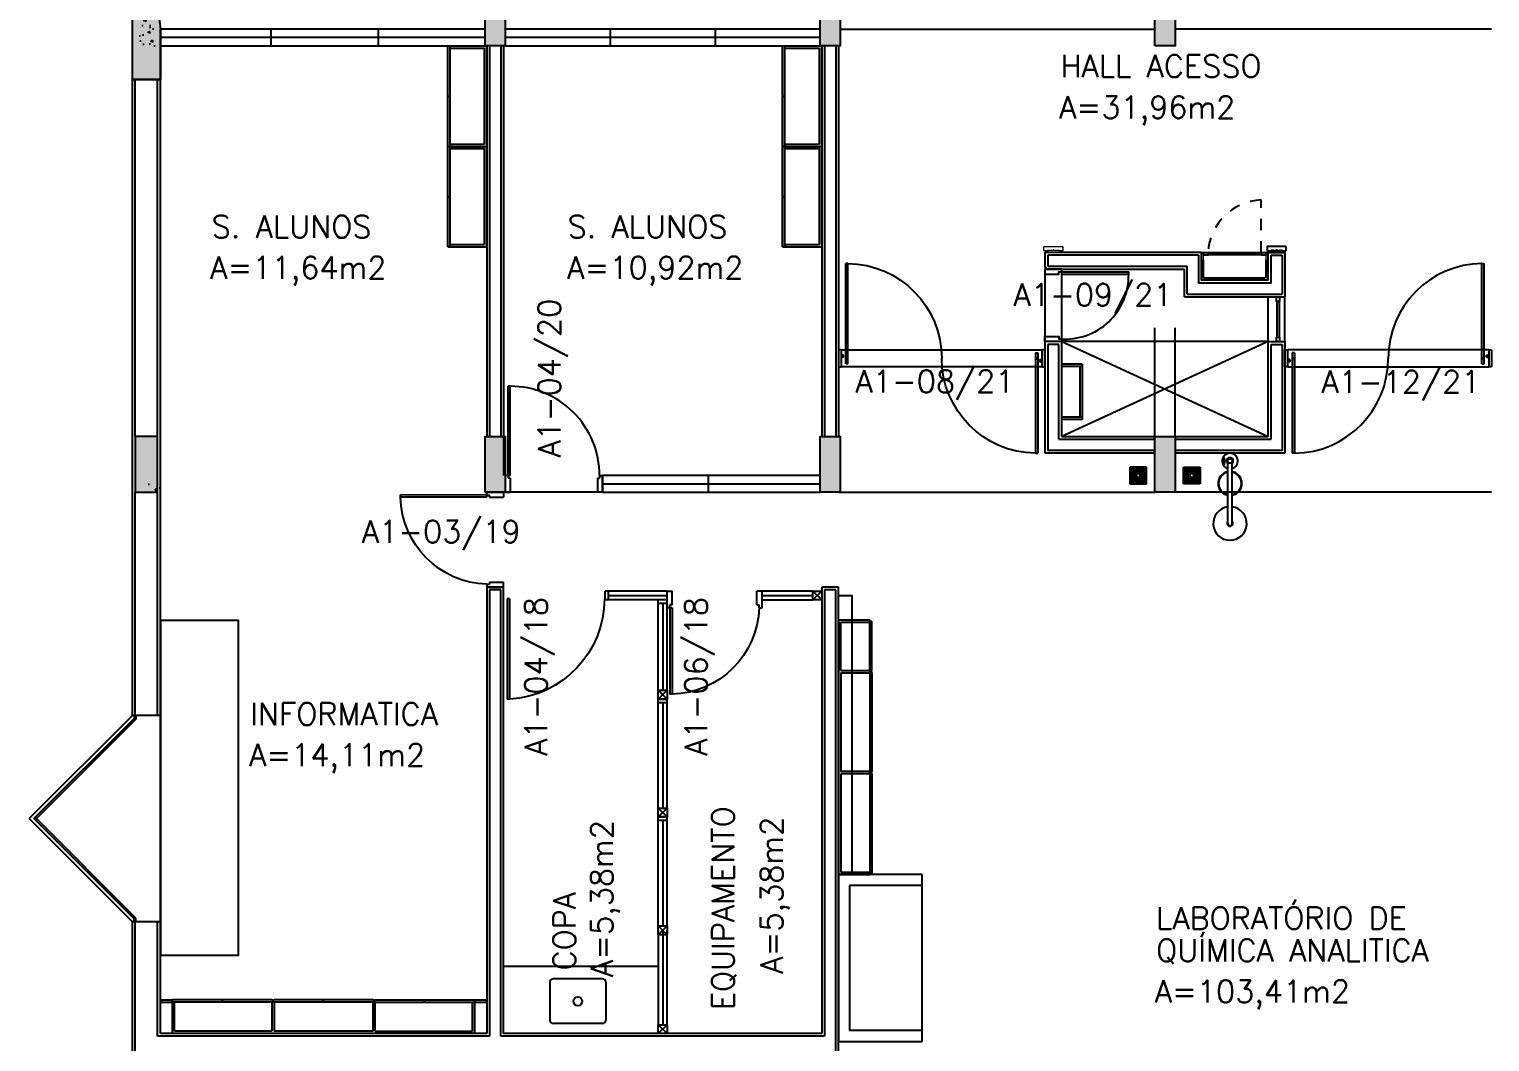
# Model space of a CAD drawing. Header units: inches. Extents: x -15 to 119, y -6 to 56.
# Drawn here: x -1.38 to 11.71, y 7.85 to 16.92 of the extents above; entities that cross this region are included whole.
import ezdxf

# ---------------------------------------------------------------- set-up
doc = ezdxf.new("R2010")
doc.units = ezdxf.units.IN
doc.header["$MEASUREMENT"] = 0
doc.header["$PDMODE"] = 1
doc.linetypes.add('HIDDEN', pattern=[9.525, 6.35, -3.175])
doc.linetypes.add('HIDDEN2', pattern=[4.7625, 3.175, -1.5875])
doc.layers.get('0').update_dxf_attribs({"linetype": 'CONTINUOUS'})
for name, color, linetype in [('A-WC', 2, 'CONTINUOUS'), ('ar-alv', 2, 'CONTINUOUS'), ('ar-armario180', 1, 'CONTINUOUS'), ('ar-armarioproj', 1, 'HIDDEN'), ('ar-cap', 2, 'CONTINUOUS'), ('ar-castelo', 2, 'CONTINUOUS'), ('ar-copa', 1, 'CONTINUOUS'), ('ar-div', 2, 'CONTINUOUS'), ('ar-esq', 2, 'CONTINUOUS'), ('ar-estc', 3, 'CONTINUOUS'), ('ar-estc-b', 253, 'CONTINUOUS'), ('AR-LAY-OUT-EQUIPAMENTOS', 221, 'CONTINUOUS'), ('ar-porta', 1, 'CONTINUOUS'), ('ar-proj', 1, 'HIDDEN'), ('ar-reboco', 2, 'CONTINUOUS'), ('ar-shaft', 2, 'CONTINUOUS'), ('ar-wc', 2, 'CONTINUOUS'), ('ar-xis', 1, 'CONTINUOUS'), ('armario piso-teto', 2, 'CONTINUOUS'), ('banc', 1, 'CONTINUOUS'), ('brs-proj', 1, 'HIDDEN'), ('cap01', 2, 'CONTINUOUS'), ('cap02', 1, 'CONTINUOUS'), ('cong', 7, 'CONTINUOUS'), ('COZ1', 1, 'CONTINUOUS'), ('DET-PIVO', 2, 'CONTINUOUS'), ('div1', 3, 'CONTINUOUS'), ('div2', 2, 'CONTINUOUS'), ('ENDEREÇO', 2, 'CONTINUOUS'), ('esq-01', 3, 'CONTINUOUS'), ('esq-02', 2, 'CONTINUOUS'), ('esq4', 1, 'CONTINUOUS'), ('estc-01', 3, 'CONTINUOUS'), ('h-estc', 8, 'CONTINUOUS'), ('PROJ-MARCO', 1, 'HIDDEN'), ('ptm', 2, 'CONTINUOUS'), ('ptm1', 1, 'CONTINUOUS'), ('ralo', 1, 'HIDDEN2'), ('shaft1', 2, 'CONTINUOUS')]:
    doc.layers.add(name, color=color, linetype=linetype)
doc.styles.add('UNB-100', font='simplex.shx', dxfattribs={"height": 0.2})

# ---------------------------------------------------------------- blocks, each defined once
blk = doc.blocks.new('plr01-01p')
at = {"layer": 'h-estc'}
blk.add_hatch(color=256, dxfattribs=at).paths.add_polyline_path([(0.09, 0.075), (-0.09, 0.075), (-0.09, -0.625), (0.09, -0.625)])
at = {"layer": 'cong'}
blk.add_point((0, 0), dxfattribs=at)
at = {"layer": 'estc-01'}
blk.add_lwpolyline([(-0.09, 0.075), (-0.09, -0.625), (0.09, -0.625), (0.09, 0.075)], close=True, dxfattribs=at)
blk = doc.blocks.new('plr02-01p')
at = {"layer": 'h-estc'}
blk.add_hatch(color=256, dxfattribs=at).paths.add_polyline_path([(0.09, 0.075), (-0.09, 0.075), (-0.09, -0.425), (0.09, -0.425)])
at = {"layer": 'estc-01'}
blk.add_lwpolyline([(-0.09, 0.075), (-0.09, -0.425), (0.09, -0.425), (0.09, 0.075)], close=True, dxfattribs=at)
blk = doc.blocks.new('esq15-01p')
at = {"layer": 'cong'}
blk.add_point((0, 0), dxfattribs=at)
at = {"layer": 'esq-01', "color": 1}
for p, q in [((2.91, 0), (0.09, 0)), ((1.03, -0.075), (1.03, 0.075)), ((1.97, -0.075), (1.97, 0.075))]:
    blk.add_line(p, q, dxfattribs=at)
at = {"layer": 'esq-02'}
blk.add_lwpolyline([(2.91, -0.075), (0.09, -0.075), (0.09, 0.075), (2.91, 0.075)], close=True, dxfattribs=at)
blk = doc.blocks.new('sh-01p')
at = {"layer": 'ar-alv'}
for p, q in [((-1.05, 0.05), (-0.09, 0.05)), ((-1.05, -0.9), (-1.05, 0.05)), ((0.09, 0.05), (1.05, 0.05)), ((1.05, -0.9), (1.05, 0.05)), ((-0.95, -0.05), (-0.95, -0.9)), ((-0.09, -0.05), (-0.95, -0.05)), ((0.95, -0.05), (0.09, -0.05)), ((0.95, -0.05), (0.95, -0.9)), ((-0.95, -0.9), (-1.05, -0.9)), ((0.95, -0.9), (1.05, -0.9)), ((-1.05, -1.7), (-1.05, -1.35)), ((-0.2, -1.35), (-1.05, -1.35)), ((-0.2, -1.35), (-0.2, -1.6)), ((-0.95, -1.45), (-0.3, -1.45)), ((-0.95, -1.45), (-0.95, -1.7)), ((-0.3, -1.7), (-0.3, -1.45)), ((-0.95, -1.7), (-1.05, -1.7)), ((-0.3, -1.7), (1.05, -1.7)), ((1.05, -1.6), (-0.2, -1.6)), ((1.05, -1.7), (1.05, -1.6))]:
    blk.add_line(p, q, dxfattribs=at)
at = {"layer": 'ar-proj'}
for p, q in [((0.925, -0.95), (0.925, -1.53)), ((1.075, -1.53), (1.075, -0.97))]:
    blk.add_line(p, q, dxfattribs=at)
at = {"layer": 'ar-proj', "ltscale": 0.01}
blk.add_line((-0.861, -1.725), (-0.861, -2.195), dxfattribs=at)
blk.add_arc((-0.882, -1.699), 0.496, 272.4338, 357.0427, dxfattribs=at)
at = {"layer": 'ar-reboco'}
for p, q in [((-1.075, 0.075), (-0.09, 0.075)), ((-1.075, -0.925), (-1.075, 0.075)), ((0.09, 0.075), (1.075, 0.075)), ((1.075, -0.925), (1.075, 0.075)), ((-0.09, -0.075), (-0.925, -0.075)), ((0.925, -0.075), (0.09, -0.075)), ((0.925, -0.075), (0.925, -0.925)), ((-0.925, -0.925), (-1.075, -0.925)), ((0.925, -0.925), (1.075, -0.925)), ((1.075, -1.575), (1.075, -0.925)), ((-1.075, -1.725), (-1.075, -1.325)), ((-0.175, -1.325), (-1.075, -1.325)), ((-0.175, -1.325), (-0.175, -1.575)), ((-0.925, -1.475), (-0.325, -1.475)), ((-0.925, -1.475), (-0.925, -1.725)), ((-0.325, -1.725), (-0.325, -1.475)), ((1.075, -1.575), (-0.175, -1.575)), ((1.075, -1.725), (1.075, -1.588)), ((-0.925, -1.725), (-1.075, -1.725)), ((-0.325, -1.725), (1.075, -1.725))]:
    blk.add_line(p, q, dxfattribs=at)
blk.add_lwpolyline([(-0.925, -0.075), (-0.925, -0.925)], dxfattribs=at)
at = {"layer": 'ar-xis'}
for p, q in [((-0.925, -0.925), (0.925, -0.075)), ((0.925, -0.925), (-0.925, -0.075))]:
    blk.add_line(p, q, dxfattribs=at)
at = {"layer": 'esq-01'}
for p, q in [((-1.05, -1.743), (-1.026, -1.743)), ((-0.975, -1.743), (-0.95, -1.743))]:
    blk.add_line(p, q, dxfattribs=at)
at = {"layer": 'esq-01', "lineweight": 15}
blk.add_line((-0.925, -1.714), (-0.925, -1.716), dxfattribs=at)
at = {"layer": 'esq-01', "lineweight": 15, "flags": 128}
for points in [[(-0.925, -1.655), (-0.925, -1.725), (-0.904, -1.725), (-0.904, -1.655)], [(-0.346, -1.655), (-0.346, -1.725), (-0.325, -1.725), (-0.325, -1.655)]]:
    blk.add_lwpolyline(points, close=True, dxfattribs=at)
at = {"layer": 'esq-01', "flags": 128}
blk.add_lwpolyline([(-0.92, -1.778, 0.414214), (-0.915, -1.773), (-0.915, -1.743, 0.414214), (-0.92, -1.738), (-0.95, -1.738), (-0.95, -1.743), (-0.998, -1.743), (-0.998, -1.748), (-1.003, -1.748), (-1.003, -1.743), (-1.05, -1.743), (-1.05, -1.738), (-1.08, -1.738), (-1.08, -1.738, 0.414214), (-1.085, -1.743), (-1.085, -1.773, 0.414214), (-1.08, -1.778)], format="xyb", close=True, dxfattribs=at)
at = {"layer": 'esq-01', "lineweight": 15, "flags": 128}
blk.add_lwpolyline([(0.92, -1.778, -0.414214), (0.915, -1.773), (0.915, -1.743, -0.414214), (0.92, -1.738), (0.95, -1.738), (0.95, -1.743), (0.997, -1.743), (0.997, -1.748), (1.002, -1.748), (1.002, -1.743), (1.05, -1.743), (1.05, -1.738), (1.08, -1.738), (1.08, -1.738, -0.414214), (1.085, -1.743), (1.085, -1.773, -0.414214), (1.08, -1.778)], format="xyb", close=True, dxfattribs=at)
at = {"layer": 'esq4'}
for p, q in [((-1.075, -0.925), (-1.075, -1.325)), ((-0.925, -0.925), (-0.925, -1.325)), ((-0.95, -1.743), (-0.95, -1.725)), ((-0.925, -1.738), (-0.938, -1.738)), ((-0.936, -1.727), (-0.936, -1.736)), ((-0.936, -1.736), (-0.925, -1.736)), ((-0.925, -1.736), (-0.925, -1.738)), ((0.925, -1.736), (0.925, -1.738)), ((0.936, -1.736), (0.925, -1.736)), ((0.936, -1.727), (0.936, -1.736)), ((1.064, -1.727), (1.064, -1.736)), ((1.064, -1.736), (1.075, -1.736)), ((1.075, -1.736), (1.075, -1.738))]:
    blk.add_line(p, q, dxfattribs=at)
at = {"layer": 'esq4', "lineweight": 15, "ltscale": 0.0002}
for p, q in [((-1.025, -1.284), (-1.025, -0.961)), ((-1, -1.284), (-1, -0.961)), ((-0.863, -1.7), (-0.387, -1.7)), ((-0.863, -1.725), (-0.387, -1.725))]:
    blk.add_line(p, q, dxfattribs=at)
at = {"layer": 'esq4', "lineweight": 5}
for p, q in [((-0.925, -1.727), (-0.936, -1.727)), ((-0.925, -1.725), (-0.925, -1.727)), ((0.925, -1.725), (0.925, -1.727)), ((0.925, -1.727), (0.936, -1.727)), ((1.075, -1.727), (1.064, -1.727)), ((1.075, -1.725), (1.075, -1.727))]:
    blk.add_line(p, q, dxfattribs=at)
at = {"layer": 'esq4', "linetype": 'Continuous', "lineweight": 5}
for points in [[(1.075, -1.575), (1.062, -1.575), (1.062, -1.588), (1.075, -1.588), (1.075, -1.586), (1.064, -1.586), (1.064, -1.577), (1.075, -1.577)], [(-1.075, -1.738), (-1.05, -1.738), (-1.05, -1.725), (-1.075, -1.725), (-1.075, -1.727), (-1.064, -1.727), (-1.064, -1.736), (-1.075, -1.736)]]:
    blk.add_lwpolyline(points, close=True, dxfattribs=at)
at = {"layer": 'ptm'}
for p, q in [((0.925, -1.53), (0.325, -1.53)), ((0.325, -1.53), (0.325, -1.55)), ((0.925, -1.55), (0.325, -1.55)), ((0.925, -1.53), (0.925, -1.55))]:
    blk.add_line(p, q, dxfattribs=at)
for points in [[(0.925, -0.925), (1.075, -0.925), (1.075, -0.97), (0.95, -0.97), (0.95, -0.95), (0.925, -0.95), (0.925, -0.925)], [(0.925, -1.575), (1.075, -1.575), (1.075, -1.53), (0.95, -1.53), (0.95, -1.55), (0.925, -1.55), (0.925, -1.575)]]:
    blk.add_lwpolyline(points, dxfattribs=at)
at = {"layer": 'ptm1'}
blk.add_arc((0.894, -1.517), 0.569, 85.5635, 181.3143, dxfattribs=at)
at = {"layer": 'shaft1'}
for p, q in [((0.743, -0.724), (0.743, -0.226)), ((0.743, -0.226), (0.925, -0.226)), ((0.743, -0.247), (0.925, -0.247)), ((0.763, -0.705), (0.763, -0.247)), ((0.926, -0.705), (0.743, -0.705)), ((0.925, -0.726), (0.743, -0.726)), ((-1.012, -0.966), (-1.012, -1.284)), ((-0.925, -0.925), (0.925, -0.925)), ((-0.904, -1.658), (-0.904, -1.495)), ((-0.896, -1.495), (-0.346, -1.495)), ((-0.346, -1.495), (-0.346, -1.657)), ((-0.387, -1.712), (-0.863, -1.712))]:
    blk.add_line(p, q, dxfattribs=at)
for points in [[(-1.025, -0.925), (-1, -0.925), (-1, -0.966), (-1.025, -0.966)], [(-1.025, -1.284), (-1, -1.284), (-1, -1.325), (-1.025, -1.325)], [(-0.863, -1.7), (-0.863, -1.725), (-0.904, -1.725), (-0.904, -1.7)], [(-0.346, -1.7), (-0.346, -1.725), (-0.387, -1.725), (-0.387, -1.7)]]:
    blk.add_lwpolyline(points, close=True, dxfattribs=at)
blk = doc.blocks.new('pm-80-01p')
at = {"layer": 'cong'}
blk.add_point((0, 0), dxfattribs=at)
at = {"layer": 'ptm'}
for p, q in [((0.105, 0.075), (0.105, 0.875)), ((0.125, 0.875), (0.105, 0.875)), ((0.125, 0.075), (0.125, 0.875)), ((0.105, 0.075), (0.08, 0.075)), ((0.08, 0.075), (0.08, -0.075)), ((0.125, 0.075), (0.105, 0.075)), ((0.105, 0.075), (0.105, 0.05)), ((0.125, 0.05), (0.105, 0.05)), ((0.125, 0.05), (0.125, -0.075)), ((0.905, 0.05), (0.905, -0.075)), ((0.905, 0.05), (0.925, 0.05)), ((0.925, 0.075), (0.95, 0.075)), ((0.925, 0.075), (0.925, 0.05)), ((0.95, 0.075), (0.95, -0.075)), ((0.08, -0.075), (0.125, -0.075)), ((0.95, -0.075), (0.905, -0.075))]:
    blk.add_line(p, q, dxfattribs=at)
at = {"layer": 'ptm', "color": 1}
blk.add_arc((0.125, 0.075), 0.8, 360, 90, dxfattribs=at)
blk = doc.blocks.new('esq17-01p')
at = {"layer": 'cong'}
blk.add_point((-0.015, 0), dxfattribs=at)
at = {"layer": 'esq-01', "color": 1}
for p, q in [((2.025, 0), (0.075, 0)), ((1.075, 0.075), (1.075, -0.075))]:
    blk.add_line(p, q, dxfattribs=at)
at = {"layer": 'esq-01'}
blk.add_line((2.025, 0.075), (2.025, -0.075), dxfattribs=at)
at = {"layer": 'esq-02'}
blk.add_lwpolyline([(2.025, 0.075), (0.075, 0.075), (0.075, -0.075), (2.025, -0.075)], close=True, dxfattribs=at)
at = {"rotation": 180}
blk.add_blockref('pm-80-01p', (2.975, 0), dxfattribs=at)
blk = doc.blocks.new('plr01-03p')
at = {"layer": 'h-estc'}
blk.add_hatch(color=256, dxfattribs=at).paths.add_polyline_path([(-0.125, -0.475), (-0.125, -0.925), (0.125, -0.925), (0.125, 0.075), (-0.055, 0.075)])
h = blk.add_hatch(dxfattribs=at)
h.set_pattern_fill('AR-CONC', color=256, scale=0.001, style=0)
h.set_pattern_definition([(50, (0, 0), (0.182185, -0.01594), [0.01905, -0.20955]), (355, (0, 0), (-0.035243, 0.191057), [0.01524, -0.16764]), (100.45, (0.01518, -0.00133), (0.146943, 0.175117), [0.01619, -0.17809]), (46.184, (0, 0.0508), (0.27108, -0.04204), [0.028575, -0.314325]), (96.636, (0.0226, 0.0473), (0.2374, 0.24743), [0.024285, -0.267135]), (351.184, (0, 0.0508), (0.2374, 0.24743), [0.02286, -0.25146]), (21, (0.0254, 0.0381), (0.151615, -0.102266), [0.01905, -0.20955]), (326, (0.0254, 0.0381), (0.0618, 0.18419), [0.01524, -0.16764]), (71.45, (0.03803, 0.02958), (0.213416, 0.081923), [0.01619, -0.17809]), (37.5, (0, 0), (0.0030886, 0.084555), [0, -0.165608, 0, -0.17018, 0, -0.168275]), (7.5, (0, 0), (0.06682, 0.10018), [0, -0.097028, 0, -0.161798, 0, -0.064135]), (327.5, (-0.05664, 0), (0.1355906, -0.005729), [0, -0.0635, 0, -0.19812, 0, -0.26289]), (317.5, (-0.08204, 0), (0.14813, 0.025426), [0, -0.08255, 0, -0.131572, 0, -0.18669])])
h.paths.add_polyline_path([(0.075, 0), (-0.075, 0), (-0.075, -0.625), (0.075, -0.625)])
h.paths.add_polyline_path([(0.075, 0.075), (-0.075, 0.075), (-0.075, 0), (0.075, 0)])
at = {"layer": 'cong'}
blk.add_point((0, -0.55), dxfattribs=at)
blk.add_point((0, -0.55), dxfattribs=at)
at = {"layer": 'estc-01'}
blk.add_lwpolyline([(-0.125, -0.475), (-0.125, -0.925), (0.125, -0.925), (0.125, 0.075), (-0.055, 0.075), (-0.125, -0.475)], close=True, dxfattribs=at)
blk = doc.blocks.new('plr02-02p')
at = {"layer": 'h-estc'}
h = blk.add_hatch(dxfattribs=at)
h.set_pattern_fill('AR-CONC', color=256, scale=0.001, style=0)
h.set_pattern_definition([(50, (0, 0), (0.18218, -0.01594), [0.01905, -0.20955]), (355, (0, 0), (-0.03524, 0.19106), [0.01524, -0.16764]), (100.45, (0.01518, -0.00133), (0.14694, 0.17512), [0.01619, -0.17809]), (46.18, (0, 0.0508), (0.27108, -0.04204), [0.02857, -0.31433]), (96.64, (0.0226, 0.0473), (0.2374, 0.24743), [0.02429, -0.26714]), (351.18, (0, 0.0508), (0.2374, 0.24743), [0.02286, -0.25146]), (21, (0.0254, 0.0381), (0.15161, -0.10227), [0.01905, -0.20955]), (326, (0.0254, 0.0381), (0.0618, 0.18419), [0.01524, -0.16764]), (71.45, (0.03803, 0.02958), (0.21342, 0.08192), [0.01619, -0.17809]), (37.5, (0, 0), (0.00309, 0.084555), [0, -0.165608, 0, -0.17018, 0, -0.168275]), (7.5, (0, 0), (0.06682, 0.10018), [0, -0.097028, 0, -0.161798, 0, -0.064135]), (327.5, (-0.05664, 0), (0.13559, -0.00573), [0, -0.0635, 0, -0.19812, 0, -0.26289]), (317.5, (-0.08204, 0), (0.14813, 0.02543), [0, -0.08255, 0, -0.131572, 0, -0.18669])])
h.paths.add_polyline_path([(-0.125, 0.075), (-0.125, 0), (0, 0), (0, 0.075)])
h = blk.add_hatch(color=256, dxfattribs=at)
h.paths.add_polyline_path([(0.1, 0), (-0.1, 0), (-0.1, -0.425), (0.1, -0.425)])
h.paths.add_polyline_path([(0, 0.075), (-0.1, 0.075), (-0.1, 0), (0, 0)])
h.paths.add_polyline_path([(0.1, 0.075), (0, 0.075), (0, 0), (0.1, 0)])
at = {"layer": 'estc-01'}
for p, q in [((-0.1, 0.075), (-0.1, -0.425)), ((0.1, -0.425), (0.1, 0.075))]:
    blk.add_line(p, q, dxfattribs=at)
for points in [[(0.1, 0.075), (-0.1, 0.075)], [(-0.1, -0.425), (0.1, -0.425)]]:
    blk.add_lwpolyline(points, dxfattribs=at)
blk = doc.blocks.new('esq01b-01p')
at = {"layer": 'cong'}
blk.add_point((0, 0), dxfattribs=at)
at = {"layer": 'esq-01'}
for p, q in [((3, 0), (0.09, 0)), ((1.079, -0.075), (1.079, 0.075)), ((2.04, -0.075), (2.04, 0.075))]:
    blk.add_line(p, q, dxfattribs=at)
at = {"layer": 'esq-02'}
blk.add_lwpolyline([(3, -0.075), (0.09, -0.075), (0.09, 0.075), (3, 0.075)], close=True, dxfattribs=at)
blk = doc.blocks.new('pm-dp90-01p')
at = {"layer": 'cong'}
blk.add_point((0, 0), dxfattribs=at)
at = {"layer": 'DET-PIVO'}
for centre in [(-0.85, 0), (0.85, 0)]:
    blk.add_circle(centre, 0.005, dxfattribs=at)
at = {"layer": 'PROJ-MARCO', "linetype": 'Continuous'}
for p, q in [((0.9, 0.075), (-0.9, 0.075)), ((-0.9, -0.075), (0.9, -0.075))]:
    blk.add_line(p, q, dxfattribs=at)
at = {"layer": 'ptm'}
for p, q in [((0.84, -0.05), (0.84, 0.85)), ((0.84, 0.85), (0.86, 0.85)), ((0.86, -0.05), (0.86, 0.85)), ((-0.925, -0.075), (-0.925, 0.075)), ((-0.925, 0.075), (-0.9, 0.075)), ((-0.9, -0.075), (-0.9, 0.075)), ((-0.86, 0.05), (-0.86, -0.85)), ((-0.84, 0.05), (-0.86, 0.05)), ((-0.84, 0.05), (-0.84, -0.85)), ((0.88, 0.03), (0.9, 0.03)), ((0.88, 0.01), (0.88, 0.03)), ((0.88, 0.01), (0.9, 0.01)), ((0.9, 0.075), (0.925, 0.075)), ((0.9, 0.075), (0.9, -0.075)), ((0.925, 0.075), (0.925, -0.075)), ((-0.9, -0.075), (-0.925, -0.075)), ((-0.88, -0.01), (-0.9, -0.01)), ((-0.88, -0.03), (-0.9, -0.03)), ((-0.88, -0.01), (-0.88, -0.03)), ((0.84, -0.05), (0.86, -0.05)), ((0.925, -0.075), (0.9, -0.075)), ((-0.84, -0.85), (-0.86, -0.85))]:
    blk.add_line(p, q, dxfattribs=at)
at = {"layer": 'ptm', "color": 1}
for centre, start, end in [((0.85, 0), 90.6743, 180), ((-0.85, 0), 270.6743, 0)]:
    blk.add_arc(centre, 0.85, start, end, dxfattribs=at)
blk = doc.blocks.new('esq49-01p')
at = {"layer": 'cong'}
blk.add_point((0, 0), dxfattribs=at)
at = {"layer": 'esq-01', "color": 1}
for p, q in [((0.027, 0.11), (0.925, 1.008)), ((0.034, 0.095), (0.925, 0.986)), ((1.823, 0.11), (0.925, 1.008)), ((0.925, 0.986), (0.925, 1.008)), ((1.816, 0.095), (0.925, 0.986)), ((0, 0.11), (0.027, 0.11)), ((0, 0.095), (0.034, 0.095)), ((0.027, 0.11), (0.034, 0.095)), ((1.823, 0.11), (1.816, 0.095)), ((1.85, 0.095), (1.816, 0.095)), ((1.85, 0.11), (1.823, 0.11))]:
    blk.add_line(p, q, dxfattribs=at)
at = {"layer": 'esq-01'}
for p, q in [((0.479, 0.541), (0.469, 0.551)), ((1.371, 0.541), (1.381, 0.551))]:
    blk.add_line(p, q, dxfattribs=at)
at = {"layer": 'esq-02'}
for p, q in [((0, 0.125), (0.925, 1.05)), ((1.85, 0.125), (0.925, 1.05)), ((0, -0.125), (0, 0.125)), ((1.85, -0.125), (1.85, 0.125)), ((0, -0.125), (1.85, -0.125))]:
    blk.add_line(p, q, dxfattribs=at)
blk = doc.blocks.new('bnc-15p')
at = {"layer": 'banc'}
blk.add_lwpolyline([(-1.5, 0), (1.5, 0), (1.5, 0.7), (-1.5, 0.7)], close=True, dxfattribs=at)
at = {"layer": 'cong'}
blk.add_point((0, 0), dxfattribs=at)
blk = doc.blocks.new('cp-01p')
at = {"layer": 'cap01'}
for p, q in [((-0.75, 0.75), (-0.75, 0.65)), ((-0.75, 0.75), (0, 0.75)), ((-0.725, 0.75), (0, 0.75)), ((0, -0.75), (0, 0.75)), ((-0.75, 0.65), (-0.1, 0.65)), ((-0.1, -0.65), (-0.1, 0.65)), ((-0.75, -0.65), (-0.1, -0.65)), ((-0.75, -0.65), (-0.75, -0.75)), ((-0.75, -0.75), (0, -0.75))]:
    blk.add_line(p, q, dxfattribs=at)
at = {"layer": 'cap02'}
blk.add_line((-0.75, 0.65), (-0.75, -0.65), dxfattribs=at)
blk = doc.blocks.new('mob-ar6')
at = {"layer": 'ar-armarioproj'}
for p, q in [((-0.48, 0.28), (-1.3925, 0.28)), ((-1.3925, 0), (-1.3925, 0.28)), ((-0.49, 0.3), (-1.3825, 0.3)), ((-1.3825, 0.28), (-1.3825, 0.3)), ((-1.3725, 0.02), (-1.3725, 0.28)), ((-0.9325, 0.28), (-0.9325, 0.3)), ((-0.49, 0.3), (-0.4825, 0.3)), ((-0.49, 0.28), (-0.49, 0.02)), ((-0.4825, 0.28), (-0.4825, 0.3)), ((0.425, 0.28), (-0.48, 0.28)), ((-0.4775, 0.3), (-0.47, 0.3)), ((-0.4775, 0.28), (-0.4775, 0.3)), ((0.415, 0.3), (-0.47, 0.3)), ((-0.47, 0.28), (-0.47, 0.02)), ((-0.0275, 0.28), (-0.0275, 0.3)), ((0.415, 0.3), (0.4225, 0.3)), ((0.415, 0.02), (0.415, 0.28)), ((0.4225, 0.28), (0.4225, 0.3)), ((0.425, 0.28), (0.8875, 0.28)), ((0.4275, 0.28), (0.4275, 0.3)), ((0.4275, 0.3), (0.435, 0.3)), ((0.435, 0.3), (0.8675, 0.3)), ((0.435, 0.02), (0.435, 0.28)), ((0.8675, 0.3), (0.8775, 0.3)), ((0.8675, 0.02), (0.8675, 0.28)), ((0.8775, 0.28), (0.8775, 0.3)), ((0.8875, 0), (0.8875, 0.28)), ((-0.49, 0.02), (-1.3725, 0.02)), ((0.415, 0.02), (-0.47, 0.02)), ((0.435, 0.02), (0.8675, 0.02)), ((0.8875, 0), (-1.3925, 0))]:
    blk.add_line(p, q, dxfattribs=at)
at = {"layer": 'cong'}
blk.add_point((-0.025, 0), dxfattribs=at)
blk = doc.blocks.new('mob-ar4')
at = {"layer": 'armario piso-teto'}
for p, q in [((-0.47, 0.3), (0.43, 0.3)), ((-0.47, 0.28), (-0.47, 0.3)), ((-0.47, 0.3), (-0.47, 0.28)), ((-0.47, 0.28), (-0.47, -0.05)), ((-0.45, 0.28), (-0.47, 0.28)), ((-0.46, 0.28), (0.41, 0.28)), ((-0.45, 0.28), (-0.45, -0.03)), ((-0.02, 0.3), (-0.02, 0.28)), ((0.41, 0.28), (0.41, -0.03)), ((0.41, 0.28), (0.43, 0.28)), ((0.43, 0.3), (0.43, 0.28)), ((0.43, 0.28), (0.43, -0.05)), ((-0.47, -0.05), (0.43, -0.05)), ((-0.45, -0.03), (0.41, -0.03))]:
    blk.add_line(p, q, dxfattribs=at)
at = {"layer": 'cong'}
blk.add_point((0, -0.05), dxfattribs=at)
blk = doc.blocks.new('mob-ar3')
at = {"layer": 'ar-armarioproj'}
for p, q in [((-1.3825, 0), (-1.3825, 0.3)), ((-0.49, 0.3), (-1.3825, 0.3)), ((-1.3825, 0.28), (-1.3825, 0.3)), ((-1.3825, 0.28), (-1.3825, 0.3)), ((-0.48, 0.28), (-1.3825, 0.28)), ((-1.3625, 0.02), (-1.3625, 0.28)), ((-0.9325, 0.28), (-0.9325, 0.3)), ((-0.49, 0.3), (-0.4825, 0.3)), ((-0.49, 0.28), (-0.49, 0.02)), ((-0.4825, 0.28), (-0.4825, 0.3)), ((0.425, 0.28), (-0.48, 0.28)), ((-0.4775, 0.3), (-0.47, 0.3)), ((-0.4775, 0.28), (-0.4775, 0.3)), ((0.415, 0.3), (-0.47, 0.3)), ((-0.47, 0.28), (-0.47, 0.02)), ((-0.0275, 0.28), (-0.0275, 0.3)), ((0.415, 0.3), (0.4225, 0.3)), ((0.415, 0.02), (0.415, 0.28)), ((0.4225, 0.28), (0.4225, 0.3)), ((0.425, 0.28), (1.3275, 0.28)), ((0.4275, 0.28), (0.4275, 0.3)), ((0.4275, 0.3), (0.435, 0.3)), ((0.435, 0.3), (1.3075, 0.3)), ((0.435, 0.02), (0.435, 0.28)), ((0.8775, 0.28), (0.8775, 0.3)), ((1.3075, 0.3), (1.3275, 0.3)), ((1.3075, 0.02), (1.3075, 0.28)), ((1.3275, 0), (1.3275, 0.3)), ((-0.49, 0.02), (-1.3625, 0.02)), ((0.415, 0.02), (-0.47, 0.02)), ((0.435, 0.02), (1.3075, 0.02)), ((1.3275, 0), (-1.3825, 0))]:
    blk.add_line(p, q, dxfattribs=at)
at = {"layer": 'cong'}
blk.add_point((-0.025, 0), dxfattribs=at)
blk = doc.blocks.new('ralo-15cm')
at = {"layer": 'ralo'}
h = blk.add_hatch(dxfattribs=at)
h.set_pattern_fill('DOTS', color=256, scale=0.005, style=0)
h.set_pattern_definition([(0, (-210.436618, -163.386024), (0.00396875, 0.0079375), [0, -0.0079375])])
h.paths.add_polyline_path([(0.07, 0.064, 0.109147), (0.065, 0.07), (0.044, 0.07, 0.234403), (0.037, 0.056, 0.031938), (0.037, 0.054, -0.085518), (0.053, 0.038, 0.304982), (0.07, 0.048)])
h.paths.add_polyline_path([(-0.047, 0.07), (-0.065, 0.07, 0.101422), (-0.07, 0.065), (-0.07, 0.047, 0.322568), (-0.052, 0.04, -0.06492), (-0.04, 0.051, 0.065904), (-0.039, 0.056, 0.253091)])
h.paths.add_polyline_path([(-0.054, -0.037, 0.248259), (-0.07, -0.043), (-0.07, -0.068, 0.039546), (-0.068, -0.07), (-0.044, -0.07, 0.224729), (-0.037, -0.055, 0.030017), (-0.037, -0.053, -0.089405)])
h.paths.add_polyline_path([(0.07, -0.042, 0.270307), (0.052, -0.039, -0.063767), (0.041, -0.051, 0.073161), (0.04, -0.056, 0.228135), (0.047, -0.07), (0.069, -0.07, 0.013274), (0.07, -0.069)])
at = {"layer": 'cong'}
blk.add_point((0, 0), dxfattribs=at)
at = {"layer": 'ralo'}
for p, q in [((-0.062, 0.002), (-0.065, 0.002)), ((-0.047, 0.002), (-0.059, 0.002)), ((-0.055, 0.029), (-0.058, 0.03)), ((-0.052, 0.033), (-0.055, 0.035)), ((-0.042, 0.021), (-0.053, 0.027)), ((-0.039, 0.026), (-0.05, 0.032)), ((-0.027, 0.002), (-0.044, 0.002)), ((-0.024, 0.011), (-0.04, 0.02)), ((-0.022, 0.015), (-0.037, 0.024)), ((-0.033, 0.052), (-0.035, 0.055)), ((-0.015, 0.022), (-0.032, 0.05)), ((-0.029, 0.055), (-0.03, 0.058)), ((-0.011, 0.024), (-0.027, 0.053)), ((-0.009, 0.002), (-0.024, 0.002)), ((-0.009, 0.002), (-0.022, 0.01)), ((-0.007, 0.007), (-0.02, 0.014)), ((-0.007, 0.007), (-0.014, 0.02)), ((-0.003, 0.009), (-0.01, 0.022)), ((-0.003, 0.062), (-0.003, 0.065)), ((-0.003, 0.027), (-0.003, 0.059)), ((-0.003, 0.009), (-0.003, 0.024)), ((0.002, 0.062), (0.002, 0.065)), ((0.002, 0.027), (0.002, 0.059)), ((0.002, 0.009), (0.002, 0.024)), ((0.002, 0.009), (0.01, 0.022)), ((0.007, 0.007), (0.014, 0.02)), ((0.007, 0.007), (0.02, 0.014)), ((0.009, 0.002), (0.022, 0.01)), ((0.009, 0.002), (0.024, 0.002)), ((0.011, 0.024), (0.027, 0.053)), ((0.015, 0.022), (0.032, 0.05)), ((0.022, 0.015), (0.05, 0.032)), ((0.024, 0.011), (0.053, 0.027)), ((0.027, 0.002), (0.044, 0.002)), ((0.029, 0.055), (0.03, 0.058)), ((0.033, 0.052), (0.035, 0.055)), ((0.047, 0.002), (0.059, 0.002)), ((0.052, 0.033), (0.055, 0.035)), ((0.055, 0.029), (0.058, 0.03)), ((0.062, 0.002), (0.065, 0.002)), ((-0.062, -0.003), (-0.065, -0.003)), ((-0.047, -0.003), (-0.059, -0.003)), ((-0.055, -0.029), (-0.058, -0.03)), ((-0.052, -0.033), (-0.055, -0.035)), ((-0.042, -0.021), (-0.053, -0.027)), ((-0.039, -0.026), (-0.05, -0.032)), ((-0.027, -0.003), (-0.044, -0.003)), ((-0.024, -0.011), (-0.04, -0.02)), ((-0.022, -0.015), (-0.037, -0.024)), ((-0.033, -0.052), (-0.035, -0.055)), ((-0.026, -0.039), (-0.032, -0.05)), ((-0.029, -0.055), (-0.03, -0.058)), ((-0.021, -0.042), (-0.027, -0.053)), ((-0.009, -0.003), (-0.024, -0.003)), ((-0.015, -0.022), (-0.024, -0.037)), ((-0.009, -0.003), (-0.022, -0.01)), ((-0.007, -0.007), (-0.02, -0.014)), ((-0.011, -0.024), (-0.02, -0.04)), ((-0.007, -0.007), (-0.014, -0.02)), ((-0.003, -0.009), (-0.01, -0.022)), ((-0.003, -0.009), (-0.003, -0.024)), ((-0.003, -0.027), (-0.003, -0.044)), ((-0.003, -0.047), (-0.003, -0.059)), ((-0.003, -0.062), (-0.003, -0.065)), ((0.002, -0.009), (0.002, -0.024)), ((0.002, -0.009), (0.01, -0.022)), ((0.002, -0.027), (0.002, -0.044)), ((0.002, -0.047), (0.002, -0.059)), ((0.002, -0.062), (0.002, -0.065)), ((0.007, -0.007), (0.02, -0.014)), ((0.007, -0.007), (0.014, -0.02)), ((0.009, -0.003), (0.024, -0.003)), ((0.009, -0.003), (0.022, -0.01)), ((0.011, -0.024), (0.02, -0.04)), ((0.015, -0.022), (0.024, -0.037)), ((0.021, -0.042), (0.027, -0.053)), ((0.022, -0.015), (0.037, -0.024)), ((0.024, -0.011), (0.04, -0.02)), ((0.026, -0.039), (0.032, -0.05)), ((0.027, -0.003), (0.044, -0.003)), ((0.029, -0.055), (0.03, -0.058)), ((0.033, -0.052), (0.035, -0.055)), ((0.039, -0.026), (0.05, -0.032)), ((0.042, -0.021), (0.053, -0.027)), ((0.047, -0.003), (0.059, -0.003)), ((0.052, -0.033), (0.055, -0.035)), ((0.055, -0.029), (0.058, -0.03)), ((0.062, -0.003), (0.065, -0.003))]:
    blk.add_line(p, q, dxfattribs=at)
for points in [[(-0.075, -0.075), (0.075, -0.075), (0.075, 0.075), (-0.075, 0.075)], [(-0.07, -0.07), (0.07, -0.07), (0.07, 0.07), (-0.07, 0.07)]]:
    blk.add_lwpolyline(points, close=True, dxfattribs=at)
blk.add_circle((0, 0), 0.065, dxfattribs=at)
for radius, start, end in [(0.0617, 152.3206, 177.6794), (0.0592, 152.4186, 177.5814), (0.0617, 122.3206, 147.6794), (0.0592, 122.4186, 147.5814), (0.0468, 153.0651, 176.9349), (0.0443, 153.2384, 176.7616), (0.0468, 123.0651, 146.9349), (0.0443, 123.2384, 146.7616), (0.0617, 92.3206, 117.6794), (0.0592, 92.4186, 117.5814), (0.0268, 155.3615, 174.6385), (0.0243, 155.916, 174.084), (0.0268, 125.3615, 144.6385), (0.0468, 93.0651, 116.9349), (0.0443, 93.2384, 116.7616), (0.0243, 125.916, 144.084), (0.0268, 95.3615, 114.6385), (0.0243, 95.916, 114.084), (0.0617, 62.3206, 87.6794), (0.0592, 62.4186, 87.5814), (0.0468, 63.0651, 86.9349), (0.0443, 63.2384, 86.7616), (0.0268, 65.3615, 84.6385), (0.0243, 65.916, 84.084), (0.0243, 35.916, 54.084), (0.0268, 35.3615, 54.6385), (0.0243, 5.916, 24.084), (0.0443, 33.2384, 56.7616), (0.0268, 5.3615, 24.6385), (0.0468, 33.0651, 56.9349), (0.0592, 32.4186, 57.5814), (0.0617, 32.3206, 57.6794), (0.0443, 3.2384, 26.7616), (0.0468, 3.0651, 26.9349), (0.0592, 2.4186, 27.5814), (0.0617, 2.3206, 27.6794), (0.0617, 182.3206, 207.6794), (0.0592, 182.4186, 207.5814), (0.0617, 212.3206, 237.6794), (0.0592, 212.4186, 237.5814), (0.0468, 183.0651, 206.9349), (0.0443, 183.2384, 206.7616), (0.0468, 213.0651, 236.9349), (0.0443, 213.2384, 236.7616), (0.0617, 242.3206, 267.6794), (0.0268, 185.3615, 204.6385), (0.0592, 242.4186, 267.5814), (0.0243, 185.916, 204.084), (0.0268, 215.3615, 234.6385), (0.0468, 243.0651, 266.9349), (0.0243, 215.916, 234.084), (0.0443, 243.2384, 266.7616), (0.0268, 245.3615, 264.6385), (0.0243, 245.916, 264.084), (0.0243, 275.916, 294.084), (0.0268, 275.3615, 294.6385), (0.0443, 273.2384, 296.7616), (0.0468, 273.0651, 296.9349), (0.0592, 272.4186, 297.5814), (0.0617, 272.3206, 297.6794), (0.0243, 305.916, 324.084), (0.0268, 305.3615, 324.6385), (0.0243, 335.916, 354.084), (0.0268, 335.3615, 354.6385), (0.0443, 303.2384, 326.7616), (0.0468, 303.0651, 326.9349), (0.0592, 302.4186, 327.5814), (0.0617, 302.3206, 327.6794), (0.0443, 333.2384, 356.7616), (0.0468, 333.0651, 356.9349), (0.0592, 332.4186, 357.5814), (0.0617, 332.3206, 357.6794)]:
    blk.add_arc((0, 0), radius, start, end, dxfattribs=at)
blk = doc.blocks.new('pm-90-03p')
at = {"layer": 'cong'}
blk.add_point((0, 0), dxfattribs=at)
at = {"layer": 'ptm'}
for p, q in [((0.105, 0.075), (0.105, 0.975)), ((0.125, 0.975), (0.105, 0.975)), ((0.125, 0.075), (0.125, 0.975)), ((0.125, 0.075), (0.105, 0.075)), ((0.125, 0.075), (0.105, 0.075))]:
    blk.add_line(p, q, dxfattribs=at)
at = {"layer": 'ptm', "color": 1}
blk.add_arc((0.073, 0.074), 0.902, 0.054, 86.687, dxfattribs=at)
blk = doc.blocks.new('BOX')
at = {"color": 2}
for p, q in [((-0.057, -0.14), (-0.057, -0.2)), ((-0.053, -0.14), (-0.053, -0.2)), ((-0.03, -0.165), (-0.053, -0.165)), ((-0.03, -0.175), (-0.053, -0.175))]:
    blk.add_line(p, q, dxfattribs=at)
at = {"color": 3}
for p, q in [((-0.02, -0.73), (-0.02, -0.192)), ((0.02, -0.73), (0.02, -0.192))]:
    blk.add_line(p, q, dxfattribs=at)
at = {"color": 2}
blk.add_circle((0, -0.17), 0.02, dxfattribs=at)
at = {"color": 1}
for centre, radius, start, end in [((0, -0.17), 0.0699, 286.6348, 253.3652), ((0, -0.371), 0.107, 100.7532, 259.2468), ((0, -0.371), 0.103, 100.7532, 259.2468), ((0, -0.371), 0.103, 280.7532, 79.2468), ((0, -0.371), 0.107, 280.7532, 79.2468)]:
    blk.add_arc(centre, radius, start, end, dxfattribs=at)
at = {"color": 2}
for centre, radius, start, end in [((-0.055, -0.14), 0.002, 0, 180), ((-0.055, -0.2), 0.002, 180, 0), ((0, -0.73), 0.15, 97.6623, 82.3377), ((0, -0.73), 0.025, 143.1301, 36.8699), ((0, -0.73), 0.02, 180, 0)]:
    blk.add_arc(centre, radius, start, end, dxfattribs=at)
at = {"color": 3}
blk.add_arc((0, -0.17), 0.03, 311.8103, 228.1897, dxfattribs=at)
blk = doc.blocks.new('chuvemerg-p')
at = {"layer": 'A-WC', "xscale": 4.000000000000012, "yscale": 4.000000000000012, "zscale": 4.000000000000012, "rotation": 315.0000000000003}
blk.add_blockref('BOX', (0, 0), dxfattribs=at)
blk = doc.blocks.new('chuveiro-emerg')
at = {"layer": 'AR-LAY-OUT-EQUIPAMENTOS', "xscale": 0.250000000000002, "yscale": 0.250000000000002, "zscale": 0.250000000000002, "rotation": 134.9999999999999}
blk.add_blockref('chuvemerg-p', (-0.1, -0.0075), dxfattribs=at)
blk = doc.blocks.new('pm-80-02p')
at = {"layer": 'cong'}
blk.add_point((0, 0), dxfattribs=at)
at = {"layer": 'ptm'}
for p, q in [((0.105, 0.075), (0.104, 0.85)), ((0.124, 0.85), (0.104, 0.85)), ((0.125, 0.075), (0.124, 0.85)), ((0.105, 0.075), (0.08, 0.075)), ((0.08, 0.075), (0.08, -0.075)), ((0.125, 0.075), (0.105, 0.075)), ((0.105, 0.075), (0.105, 0.05)), ((0.125, 0.05), (0.105, 0.05)), ((0.125, 0.05), (0.125, -0.075)), ((0.885, 0.05), (0.885, -0.075)), ((0.885, 0.05), (0.905, 0.05)), ((0.905, 0.075), (0.93, 0.075)), ((0.905, 0.075), (0.905, 0.05)), ((0.93, 0.075), (0.93, -0.075)), ((0.08, -0.075), (0.125, -0.075)), ((0.93, -0.075), (0.885, -0.075))]:
    blk.add_line(p, q, dxfattribs=at)
at = {"layer": 'ptm1', "color": 1}
blk.add_arc((0.105, 0.05), 0.8, 1.7908, 88.6113, dxfattribs=at)
blk = doc.blocks.new('div-03p')
at = {"layer": 'cong'}
blk.add_point((0, 0), dxfattribs=at)
at = {"layer": 'div1'}
for p, q in [((0.886, 0.04), (0.039, 0.04)), ((0.039, -0.04), (0.886, -0.04))]:
    blk.add_line(p, q, dxfattribs=at)
blk.add_lwpolyline([(0.039, -0.04), (-0.039, -0.04), (-0.039, 0.04), (0.039, 0.04)], close=True, dxfattribs=at)
at = {"layer": 'div2'}
for p, q in [((-0.039, -0.04), (0.039, 0.04)), ((-0.039, 0.04), (0.039, -0.04)), ((0.886, 0), (0.039, 0))]:
    blk.add_line(p, q, dxfattribs=at)
blk = doc.blocks.new('div-04p')
at = {"layer": 'cong'}
blk.add_point((0, 0), dxfattribs=at)
at = {"layer": 'div1'}
for p, q in [((-0.04, 0.04), (-1.015, 0.04)), ((-1.015, -0.04), (-1.015, 0.04)), ((-0.985, -0.04), (-0.985, 0.04)), ((-0.04, -0.04), (-1.015, -0.04))]:
    blk.add_line(p, q, dxfattribs=at)
blk.add_lwpolyline([(-0.04, 0.04), (0.04, 0.04), (0.04, -0.04), (-0.04, -0.04)], close=True, dxfattribs=at)
at = {"layer": 'div2'}
for p, q in [((-0.985, 0), (-0.04, 0)), ((0.04, 0.04), (-0.04, -0.04)), ((0.04, -0.04), (-0.04, 0.04))]:
    blk.add_line(p, q, dxfattribs=at)
blk = doc.blocks.new('CUBAcoz-01P')
at = {"layer": 'COZ1', "color": 1}
for p, q in [((-0.25, -0.4705), (-0.25, -0.1305)), ((-0.22, -0.1005), (0.22, -0.1005)), ((0.25, -0.4705), (0.25, -0.1305)), ((-0.22, -0.5005), (0.22, -0.5005))]:
    blk.add_line(p, q, dxfattribs=at)
blk.add_circle((0, -0.3005), 0.04, dxfattribs=at)
for centre, start, end in [((-0.22, -0.1305), 90, 180), ((0.22, -0.1305), 0, 90), ((-0.22, -0.4705), 180, 270), ((0.22, -0.4705), 270, 0)]:
    blk.add_arc(centre, 0.03, start, end, dxfattribs=at)

msp = doc.modelspace()

# ---------------------------------------------------------------- linework, layer by layer
at = {"layer": 'ar-alv'}
for p, q in [((2.75, 16.775), (2.75, 13.275)), ((2.85, 16.775), (2.85, 13.275)), ((5.75, 16.775), (5.75, 13.275)), ((5.85, 16.775), (5.85, 13.275)), ((-0.45, 16.475), (-0.2, 16.475)), ((-0.425, 13.275), (-0.425, 16.475)), ((-0.225, 13.275), (-0.225, 16.475)), ((-0.425, 10.775), (-0.425, 12.775)), ((-0.225, 10.775), (-0.225, 12.775)), ((2.85, 11.9), (2.75, 11.9)), ((2.75, 11.9), (2.75, 7.9)), ((2.85, 7.9), (2.85, 11.9)), ((5.75, 11.9), (5.75, 7.9)), ((5.85, 11.9), (5.75, 11.9)), ((5.85, 3.8), (5.85, 11.9)), ((-0.425, 3.225), (-0.425, 8.925)), ((-0.225, 7.9), (-0.225, 8.925)), ((2.75, 7.9), (-0.225, 7.9)), ((5.75, 7.9), (2.85, 7.9))]:
    msp.add_line(p, q, dxfattribs=at)
at = {"layer": 'ar-armarioproj'}
for p, q in [((-0.205, 8.225), (-0.092, 8.225)), ((-0.205, 8.205), (-0.092, 8.205)), ((2.613, 8.225), (2.725, 8.225)), ((2.613, 8.205), (2.725, 8.205))]:
    msp.add_line(p, q, dxfattribs=at)
at = {"layer": 'ar-castelo'}
msp.add_lwpolyline([(5.875, 11.85), (5.995, 11.85), (5.995, 9.35), (5.875, 9.35)], close=True, dxfattribs=at)
at = {"layer": 'ar-copa'}
msp.add_line((4.26, 8.525), (2.875, 8.525), dxfattribs=at)
at = {"layer": 'ar-estc-b'}
for p, q in [((8.71, 13.275), (8.71, 14.25)), ((8.89, 13.275), (8.89, 14.25))]:
    msp.add_line(p, q, dxfattribs=at)
at = {"layer": 'ar-proj', "ltscale": 0.65}
for p, q in [((5.89, 16.925), (8.71, 16.925)), ((11.725, 16.925), (8.89, 16.925)), ((3.725, 12.775), (2.89, 12.775)), ((5.875, 12.775), (8.71, 12.775)), ((11.725, 12.775), (8.89, 12.775))]:
    msp.add_line(p, q, dxfattribs=at)
at = {"layer": 'ar-reboco'}
for p, q in [((-0.2, 7.925), (-0.2, 16.925)), ((2.725, 16.775), (2.725, 13.275)), ((2.875, 16.775), (2.875, 13.275)), ((5.725, 16.775), (5.725, 13.275)), ((5.875, 16.775), (5.875, 13.275)), ((-0.45, 10.775), (-0.45, 16.475)), ((2.725, 11.925), (2.725, 7.925)), ((2.875, 11.925), (2.725, 11.925)), ((2.875, 7.925), (2.875, 11.925)), ((5.875, 11.925), (5.725, 11.925)), ((5.725, 11.925), (5.725, 7.925)), ((5.875, 3.775), (5.875, 11.925)), ((-0.2, 7.925), (-0.2, 11.775)), ((-0.45, 3.225), (-0.45, 8.925)), ((2.725, 7.925), (-0.2, 7.925)), ((5.725, 7.925), (2.875, 7.925))]:
    msp.add_line(p, q, dxfattribs=at)
at = {"layer": 'brs-proj', "linetype": 'ByBlock'}
for p, q in [((2.875, 13.275), (2.875, 12.925)), ((2.89, 12.925), (2.89, 12.925))]:
    msp.add_line(p, q, dxfattribs=at)
at = {"layer": 'cong'}
for p in [(4.8, 11.85), (5.686, 11.85), (4.3, 10.96)]:
    msp.add_point(p, dxfattribs=at)
at = {"layer": 'div1'}
for p, q in [((4.34, 11.89), (3.785, 11.89)), ((3.785, 11.81), (3.785, 11.89)), ((4.34, 11.81), (3.785, 11.81)), ((3.815, 11.81), (3.815, 11.89)), ((4.26, 11), (4.26, 11.81)), ((4.26, 11.78), (4.34, 11.78)), ((4.34, 11), (4.34, 11.81)), ((5.646, 11.89), (5.19, 11.89)), ((5.19, 11.81), (5.646, 11.81))]:
    msp.add_line(p, q, dxfattribs=at)
for points in [[(5.646, 11.89), (5.725, 11.89), (5.725, 11.81), (5.646, 11.81)], [(4.34, 11), (4.34, 10.92), (4.26, 10.92), (4.26, 11)]]:
    msp.add_lwpolyline(points, close=True, dxfattribs=at)
at = {"layer": 'div2'}
for p, q in [((3.815, 11.85), (4.34, 11.85)), ((4.3, 11.78), (4.3, 11)), ((5.19, 11.85), (5.646, 11.85)), ((5.725, 11.89), (5.646, 11.81)), ((5.725, 11.81), (5.646, 11.89)), ((4.34, 10.92), (4.26, 11)), ((4.26, 10.92), (4.34, 11))]:
    msp.add_line(p, q, dxfattribs=at)

# ---------------------------------------------------------------- block references
msp.add_blockref('ralo-15cm', (8.56, 12.925))
at = {"xscale": -1}
msp.add_blockref('ralo-15cm', (9.04, 12.925), dxfattribs=at)
at = {"xscale": -1, "rotation": 90}
msp.add_blockref('esq49-01p', (-0.325, 10.775), dxfattribs=at)
at = {"layer": 'ar-alv', "xscale": -1}
msp.add_blockref('plr01-03p', (-0.325, 17.4), dxfattribs=at)
at = {"layer": 'ar-alv', "xscale": -1, "rotation": 180}
msp.add_blockref('esq01b-01p', (-0.29, 16.85), dxfattribs=at)
at = {"layer": 'ar-alv', "rotation": 180.0971313884918}
msp.add_blockref('plr02-02p', (-0.325, 12.85), dxfattribs=at)
at = {"layer": 'ar-armario180', "rotation": 89.99999999999933}
for p in [(2.675, 16.345), (5.675, 16.345), (2.675, 15.445), (5.675, 15.445)]:
    msp.add_blockref('mob-ar4', p, dxfattribs=at)
at = {"layer": 'ar-armarioproj', "xscale": -1}
for name, p, rotation in [('pm-80-02p', (2.8, 12.855), 90.00000000000176), ('pm-80-02p', (4.26, 11.815), 180.0000000000017), ('mob-ar6', (5.875, 10.743), 270.0000000000001)]:
    msp.add_blockref(name, p, dxfattribs=dict(at, rotation=rotation))
at = {"layer": 'ar-armarioproj'}
msp.add_blockref('mob-ar3', (1.29, 7.925), dxfattribs=at)
at = {"layer": 'ar-cap', "rotation": 180}
msp.add_blockref('cp-01p', (5.875, 8.6), dxfattribs=at)
at = {"layer": 'ar-copa', "rotation": 180}
msp.add_blockref('CUBAcoz-01P', (3.54, 7.913), dxfattribs=at)
at = {"layer": 'ar-div'}
for name, p, rotation in [('div-04p', (4.3, 9.905), 270), ('div-04p', (4.3, 8.85), 270), ('div-03p', (4.3, 7.964), 90.00000000000318)]:
    msp.add_blockref(name, p, dxfattribs=dict(at, rotation=rotation))
at = {"layer": 'ar-esq', "xscale": -1, "rotation": 180}
msp.add_blockref('esq15-01p', (2.8, 16.85), dxfattribs=at)
at = {"layer": 'ar-esq', "rotation": 180}
msp.add_blockref('esq17-01p', (5.785, 12.85), dxfattribs=at)
at = {"layer": 'ar-estc', "xscale": -1, "rotation": 180}
for name, p in [('plr01-01p', (2.8, 16.85)), ('plr01-01p', (5.8, 16.85)), ('plr01-01p', (8.8, 16.85)), ('plr02-01p', (2.8, 12.85)), ('plr02-01p', (5.8, 12.85)), ('plr02-01p', (8.8, 12.85))]:
    msp.add_blockref(name, p, dxfattribs=at)
at = {"layer": 'ar-estc-b', "rotation": 270}
msp.add_blockref('bnc-15p', (-0.2, 10.125), dxfattribs=at)
at = {"layer": 'ar-porta', "xscale": -1}
for name, p, rotation in [('pm-dp90-01p', (6.8, 13.975), 179.9999999999957), ('pm-90-03p', (2.803, 11.895), 180.0000000000032)]:
    msp.add_blockref(name, p, dxfattribs=dict(at, rotation=rotation))
at = {"layer": 'ar-porta', "rotation": 180.0000000000041}
msp.add_blockref('pm-dp90-01p', (10.8, 13.975), dxfattribs=at)
at = {"layer": 'ar-shaft', "rotation": 180.0000000000002}
msp.add_blockref('sh-01p', (8.8, 13.2), dxfattribs=at)
at = {"layer": 'ar-wc', "rotation": 270}
msp.add_blockref('chuveiro-emerg', (9.39, 13.125), dxfattribs=at)

# ---------------------------------------------------------------- texts
at = {"layer": 'ENDEREÇO', "style": 'UNB-100'}
for s, p in [('HALL ACESSO', (7.865, 16.494)), ('A=31,96m2', (7.853, 16.126)), ('S. ALUNOS', (0.26, 15.056)), ('S. ALUNOS', (3.448, 15.056)), ('A=11,64m2', (0.248, 14.689)), ('A=10,92m2', (3.446, 14.689)), ('A1-09/21', (7.444, 14.445)), ('A1-08/21', (6.028, 13.669)), ('A1-12/21', (10.203, 13.665)), ('A1-03/19', (1.605, 12.323)), ('INFORMATICA', (0.607, 10.688)), ('A=14,11m2', (0.595, 10.321)), ('LABORATÓRIO DE', (8.721, 8.858)), ('QUÍMICA ANALITICA', (8.721, 8.569)), ('A=103,41m2', (8.709, 8.202))]:
    msp.add_text(s, height=0.2, dxfattribs=at).set_placement(p)
for s, p in [('A1-04/20', (3.384, 13.086)), ('A1-04/18', (3.265, 10.413)), ('A1-06/18', (4.699, 10.413)), ('EQUIPAMENTO', (4.94, 8.134)), ('A=5,38m2', (5.376, 8.461)), ('A=5,38m2', (3.855, 8.431)), ('COPA', (3.519, 8.489))]:
    msp.add_text(s, height=0.2, rotation=90, dxfattribs=at).set_placement(p)

doc.saveas('drawing.dxf')
